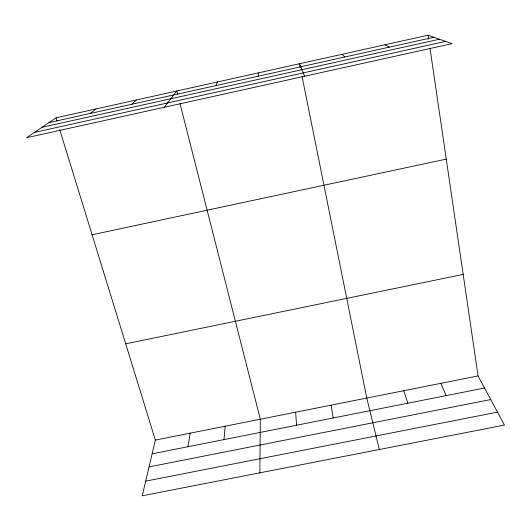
<?xml version="1.0" encoding="UTF-8"?>
<svg xmlns="http://www.w3.org/2000/svg" width="531" height="531" viewBox="0 0 531 531"><rect width="100%" height="100%" fill="white"/><g stroke="black" fill="none" stroke-linecap="round" stroke-linejoin="round"><path stroke-width="0.8" d="M259.858 472.829L260.316 419.224L180.009 103.638M258.179 76.225L258.378 72.886M224.002 439.595L225.164 426.22M187.974 446.724L190.178 433.177M59.718 129.657L155.351 440.099L142.255 495.795L504.45 425.079L478.073 375.935L429.971 48.109M215.845 85.61L217.471 81.966M164.285 107.275L176.79 91L177.593 94.16M131.9 104.229L136.328 99.981M90.283 113.461L96.091 108.915M56.067 117.802L26.55 137.728L452.014 43.655L428.079 35.205L56.067 117.802L57.043 120.962M48.898 122.641L433.873 37.256M42.002 127.294L439.462 39.228M34.422 132.411L445.615 41.398M92.095 234.768L446.259 159.127M125.694 343.836L463.178 274.414M155.351 440.099L478.073 375.935M152.125 453.819L484.557 388.022M149.052 466.902L490.75 399.551M145.7 481.146L497.501 412.129M384.975 44.777L389.236 47.153M342.123 54.295L344.865 56.996M440.796 383.349L446.14 395.628M304.621 76.245L299.504 63.753L300.154 66.972M403.699 390.723L407.908 403.195M379.333 449.505L366.782 398.058L302.099 76.643M331.125 405.153L333.136 417.99M428.079 35.205L428.67 39.241M295.641 412.209L296.583 425.225"/></g></svg>
